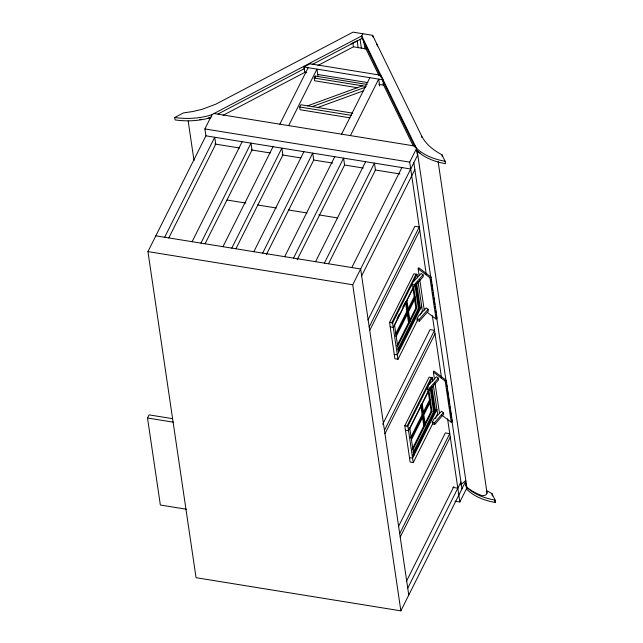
<?xml version="1.0" encoding="UTF-8"?>
<svg xmlns="http://www.w3.org/2000/svg" width="643" height="643" viewBox="0 0 643 643"><rect width="100%" height="100%" fill="white"/><g stroke="black" fill="none" stroke-linecap="round" stroke-linejoin="round"><path stroke-width="0.96" d="M438.132 161.602L487.04 493.06C486.598 495.713 482.933 496.05 480.835 495.263M465.789 481.181L400.862 610.85L196.059 577.695L147.938 251.598L205.913 135.834L204.892 128.946L211.852 115.049M164.656 237.251L214.73 137.264L215.743 144.153L168.804 237.886M192.104 241.696L242.17 141.709M200.921 243.118L250.987 143.132L252.008 150.02L205.069 243.761M279.85 124.179L308.134 67.7M222.968 246.687L273.034 146.708M288.667 125.61L316.951 69.123L317.972 76.011M350.073 117.838L300.096 109.752L299.694 106.995L300.82 104.745L352.75 113.152M357.717 87.761L314.604 80.777L314.202 78.02L315.183 76.067L367.113 84.474M231.785 248.118L281.851 148.131L282.872 155.019L235.933 248.753M186.47 509.256L160.356 505.028L147.512 417.998L149.08 414.872L172.292 418.625M362.829 33.733L361.736 35.912L362.089 38.323L381.307 77.779M253.832 251.686L303.898 151.7M262.649 253.117L312.715 153.13L313.736 160.019L266.347 254.644M341.578 134.17L369.862 77.69M284.696 256.686L334.762 156.699M350.395 135.601L378.679 79.121L379.7 86.009M293.513 258.108L343.579 158.13L344.6 165.018L297.211 259.643M315.56 261.677L365.626 161.698M324.377 263.108L374.443 163.121L375.464 170.009L328.525 263.751M351.825 267.552L401.891 167.566M426.213 274.039L409.695 162.108L416.656 148.203M400.862 610.85L352.734 284.761L417.669 155.092M361.655 275.871L414.856 169.631M367.917 320.021L414.856 226.28L419.268 226.995L369.203 326.982M369.709 330.43L419.775 230.443M417.468 320.375L397.993 359.276L394.906 358.77L389.537 322.432L413.891 273.805L416.977 274.312L417.5 277.872M419.164 275.678L418.151 268.814L418.697 267.713L431.027 277.077L437.111 318.285L436.018 318.976L427.378 312.41M391.748 322.786L416.093 274.167M397.993 359.276L392.624 322.931L416.977 274.312M397.061 318.542L399.287 314.089M402.856 306.96L405.09 302.499M413.65 286.722L393.283 327.383L390.197 326.885M394.665 324.884L413.65 286.971L416.768 308.126L397.784 346.038M395.686 333.733L406.874 311.397L405.42 301.503M407.951 309.251L414.229 296.72L412.91 287.815M396.12 334.77L407.758 311.534L406.304 301.647M407.083 312.771L407.959 312.916L396.329 336.152L395.445 336.008M415.314 298.239L408.586 311.662L410.049 321.548M396.908 345.894L408.538 322.657L407.228 313.76M409.165 321.412L415.892 307.981L414.574 299.083M397.856 349.366L418.384 308.375L415.048 285.789M398.29 350.403L419.268 308.511L415.643 283.973M398.146 351.279L419.541 308.56L415.933 284.061M421.679 306.197L397.334 354.815L394.247 354.317M417.05 318.984L418.529 316.034L426.309 307.909L428.134 309.299L428.383 311.019L419.509 321.066L417.299 320.712L417.05 318.984L419.252 319.346L428.134 309.299M420.12 315.07L422.338 310.657L418.063 281.706M424.782 308.921L424.227 310.022L419.742 279.609M382.722 424.235L430.103 329.602L434.515 330.317L384.45 430.304M384.956 433.744L435.022 333.765M433.157 422.813L413.24 462.59L410.154 462.092L404.785 425.746L429.13 377.128L432.217 377.626L432.747 381.195M434.411 379L433.398 372.136L433.945 371.035L446.274 380.399L452.359 421.607L451.265 422.298L441.837 415.137M406.995 426.108L431.34 377.489M413.24 462.59L407.871 426.253L432.217 377.626M427.209 387.866L428.688 384.916L436.476 376.79L438.293 378.172L438.55 379.9L429.669 389.947L427.466 389.594L427.209 387.866L429.42 388.227L438.293 378.172M429.339 389.16L408.53 430.706L405.444 430.207M409.912 428.206L428.897 390.293L432.016 411.448L413.031 449.361L412.155 449.216M410.491 437.955L422.121 414.711L420.811 405.813M423.198 412.565L429.476 400.034L428.013 390.148M411.367 438.092L423.006 414.856L421.551 404.969L420.667 404.825M411.576 439.474L423.207 416.238L424.669 426.124L423.785 425.979L422.475 417.082M430.561 401.562L423.833 414.984L425.296 424.87L424.412 424.726M412.597 448.324L423.785 425.979M424.862 423.833L431.14 411.303L429.821 402.405M413.103 452.688L433.631 411.689L430.296 389.111M413.095 454.609L434.515 411.833L431.035 388.276M432.297 422.306L433.776 419.357L441.556 411.231L443.381 412.613L443.63 414.341L434.756 424.388L432.546 424.034L432.297 422.306L434.499 422.668L443.381 412.613M435.367 418.392L437.586 413.971L433.31 385.028M398.411 526.657L445.35 432.924L449.762 433.639L399.697 533.626M400.203 537.066L450.269 437.079M406.464 581.216L453.854 486.582M407.742 588.184L460.943 481.945M454.898 501.17L459.849 501.974L466.81 488.069M414.172 284.905L411.962 284.544L412.219 286.272L414.422 286.625L414.172 284.905L423.046 274.858L421.229 273.468L413.441 281.594M414.422 286.625L423.303 276.578L423.046 274.858M460.573 484.967L465.636 480.683M436.018 318.976L429.942 277.768L431.027 277.077M451.265 422.298L445.189 381.09L446.274 380.399M207.842 118.199A67.708 45.565 -8.4 0 0 210.968 117.532C199.37 120.988 187.009 121.623 175.049 119.919L174.695 117.508L183.44 112.919L193.021 111.48L202.135 109.302L215.807 104.19L353.039 32.15L372.618 35.317L421.583 135.874C425.827 144.386 433.712 150.406 441.95 154.77L445.125 161.297L445.486 163.708C435.03 161.763 424.356 158.049 416.672 150.406M174.695 117.508C186.96 119.26 199.66 118.545 211.515 114.84L361.736 35.912L416.31 147.994L417.211 154.063M306.711 72.723L304.734 72.402L303.946 67.017L310.095 63.786L380.64 75.207L382.874 79.796L383.67 85.181L378.735 84.378M218.073 113.988L304.316 68.68M312.088 64.589L362.089 38.323M223.049 115.314L305.538 71.984M317.955 65.457L353.425 46.818L365.98 48.852L379.113 75.834M307.627 105.846L362.459 85.832M312.281 106.593L365.256 87.271M317.337 107.654L363.801 90.703M303.946 67.017L382.874 79.796M317.562 74.475L367.884 82.625M314.202 78.02L366.18 86.435M299.694 106.995L351.625 115.402M213.709 113.473L415.547 146.146M204.892 128.946L409.695 162.108M205.913 135.834L410.708 168.996M214.842 144.008L239.574 148.011M251.397 149.923L270.245 152.978M282.116 154.899L300.916 157.945M313.776 160.027L332.6 163.073M344.447 164.994L363.295 168.04M375.118 169.953L399.938 173.972M226.971 200.013L245.795 203.059M257.61 204.972L276.394 208.019M288.241 209.931L307.024 212.978M318.84 214.891L337.655 217.937M155.839 235.82L360.643 268.983L408.763 595.072M147.938 251.598L352.734 284.761M414.229 296.72L415.113 296.857L408.385 310.288L406.931 300.394M415.892 307.981L416.768 308.126M418.384 308.375L420.426 308.696L416.664 283.225M406.874 311.397L407.758 311.534M408.538 322.657L409.422 322.802L407.959 312.916M389.537 322.432L392.624 322.931M429.476 400.034L430.36 400.179L423.633 413.61L422.178 403.716M436.042 409.374L436.927 409.519L412.581 458.137L409.495 457.639M431.14 411.303L432.016 411.448M433.631 411.689L435.673 412.018L431.911 386.547M422.121 414.711L423.006 414.856M404.785 425.746L407.871 426.253M408.9 428.061L409.784 428.206L413.835 455.638L412.951 455.493L434.789 411.882L431.18 387.383M147.512 417.998L173.626 422.226M452.865 487.394L457.816 488.198M445.125 161.297C434.676 159.351 423.994 155.638 416.31 147.994M465.773 483.166L466.673 489.235C474.357 496.886 485.031 500.6 495.488 502.537L495.126 500.125C484.677 498.188 473.995 494.475 466.312 486.831M495.126 500.125L491.951 493.607L487.298 490.93M376.412 44.094L376.951 44.592M418.151 268.814L429.942 277.768M433.398 372.136L445.189 381.09M486.51 491.951L487.04 493.06M465.669 485.039L466.834 487.33L417.194 150.904A67.708 45.565 -8.4 0 0 420.273 153.147M382.079 79.362L415.362 147.713M382.923 83.654L413.264 145.969M494.692 500.905L495.488 502.537M377.119 44.865L377.441 46.007M441.95 154.77L442.191 156.378M491.951 493.607L492.305 496.018M421.583 135.874L421.816 137.481M413.843 162.743L430.802 277.696M431.099 279.681L431.533 282.655M431.831 284.64L432.12 286.625M432.417 288.603L432.707 290.588M432.996 292.573L433.438 295.547M433.728 297.524L434.025 299.509M434.314 301.495L434.756 304.469M435.046 306.454L435.343 308.431M435.632 310.416L435.93 312.402M436.219 314.387L446.314 382.794M446.604 384.779L446.901 386.756M447.19 388.742L448.219 395.686M448.509 397.663L449.529 404.608M449.827 406.593L450.116 408.57M450.413 410.555L451.434 417.5M451.724 419.477L461.963 488.833M432.353 315.681L441.572 378.14M447.568 418.794L459.849 501.974M434.99 382.923L439.474 413.345M419.252 319.346L419.509 321.066M429.42 388.227L429.669 389.947M434.499 422.668L434.756 424.388M372.618 35.317L372.86 36.924M365.433 45.187L365.98 48.852M364.911 48.948L363.882 42.004A1997.037 1343.942 -8.4 0 1 366.293 46.32M360.096 39.352L361.414 48.281M358.191 47.863L357.162 40.911A1997.037 1343.942 -8.4 0 0 351.11 43.869M394.537 324.884L398.588 352.316M352.886 43.161L353.425 46.818M315.183 76.067L315.456 77.899M211.515 114.84L211.748 116.447M188.174 121.005L194.025 160.702M480.843 495.255A67.708 45.565 -8.4 0 1 466.818 487.338M201.468 119.252A67.708 45.565 -8.4 0 1 199.852 119.453"/></g></svg>
